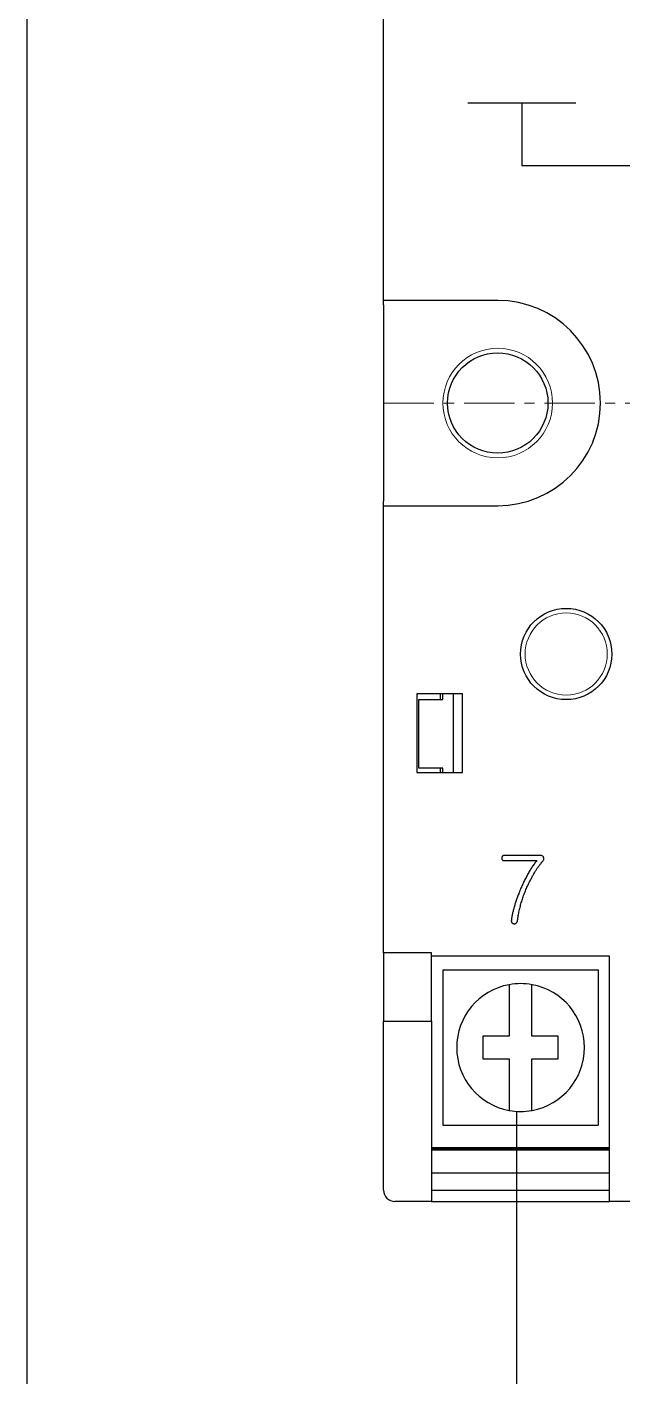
# Model space of a CAD drawing. Header units: millimetres. Extents: x 29 to 409, y 30 to 301.
# Drawn here: x 103.04 to 117.82, y 157.69 to 191.22 of the extents above; entities that cross this region are included whole.
import ezdxf

# ---------------------------------------------------------------- set-up
doc = ezdxf.new("R2010")
doc.units = ezdxf.units.MM
doc.linetypes.add('CENTER', pattern=[2, 1.25, -0.25, 0.25, -0.25])
doc.layers.add('ASHADE', color=7, linetype='Continuous')
for name, color, linetype, lineweight in [('Z_OM_CENTER', 4, 'CENTER', 13), ('Z_OM_OUTLINE', 7, 'Continuous', 30), ('Z_OM_THIN_LINE', 2, 'Continuous', 13)]:
    doc.layers.add(name, color=color, linetype=linetype, lineweight=lineweight)

msp = doc.modelspace()

# ---------------------------------------------------------------- linework, layer by layer
for p, q in [((103.038, 149.516), (103.038, 211.742)), ((115.329, 189.327), (115.329, 187.771)), ((120.807, 187.771), (115.329, 187.771)), ((115.206, 124.466), (115.206, 164.265))]:
    msp.add_line(p, q)
at = {"layer": 'ASHADE'}
msp.add_line((116.671, 189.327), (113.988, 189.327), dxfattribs=at)
at = {"layer": 'Z_OM_CENTER'}
msp.add_line((111.895, 181.872), (141.946, 181.872), dxfattribs=at)
at = {"layer": 'Z_OM_OUTLINE'}
for p, q in [((111.895, 184.424), (111.895, 195.537)), ((112.178, 184.424), (111.895, 184.424)), ((111.895, 184.31), (111.895, 184.424)), ((114.73, 184.424), (112.178, 184.424)), ((111.895, 184.31), (111.895, 179.434)), ((111.895, 179.321), (111.895, 179.434)), ((111.895, 179.321), (112.178, 179.321)), ((111.895, 168.207), (111.895, 179.321)), ((112.178, 179.321), (114.73, 179.321)), ((112.717, 174.643), (112.717, 172.687)), ((113.851, 174.643), (112.717, 174.643)), ((112.774, 172.8), (112.774, 174.501)), ((112.774, 174.501), (113.369, 174.501)), ((113.312, 174.501), (113.312, 174.643)), ((113.369, 174.501), (113.369, 174.643)), ((113.624, 174.643), (113.624, 172.687)), ((113.851, 172.687), (113.851, 174.643)), ((112.717, 172.687), (113.851, 172.687)), ((113.369, 172.8), (112.774, 172.8)), ((113.312, 172.687), (113.312, 172.8)), ((113.369, 172.687), (113.369, 172.8)), ((115.786, 170.626), (114.893, 170.626)), ((114.894, 170.499), (115.7, 170.499)), ((111.895, 168.207), (111.895, 166.506)), ((113.085, 168.207), (111.895, 168.207)), ((113.085, 166.506), (113.085, 168.207)), ((117.508, 168.122), (113.085, 168.122)), ((117.508, 162.594), (117.508, 168.122)), ((113.37, 167.782), (113.37, 163.927)), ((113.37, 167.782), (117.225, 167.782)), ((117.225, 167.782), (117.225, 163.927)), ((115.014, 166.835), (115.014, 166.138)), ((115.581, 166.138), (115.581, 166.835)), ((111.895, 166.506), (113.085, 166.506)), ((111.895, 162.594), (111.895, 166.506)), ((113.085, 166.506), (113.085, 162.594)), ((114.362, 166.138), (114.362, 165.571)), ((115.014, 166.138), (114.362, 166.138)), ((116.233, 166.138), (115.581, 166.138)), ((116.233, 165.571), (116.233, 166.138)), ((114.362, 165.571), (115.014, 165.571)), ((115.014, 165.571), (115.014, 164.874)), ((115.581, 165.571), (116.233, 165.571)), ((115.581, 164.874), (115.581, 165.571)), ((113.37, 163.927), (117.225, 163.927)), ((117.508, 163.36), (113.085, 163.36)), ((117.508, 163.331), (113.085, 163.331)), ((117.508, 163.303), (113.085, 163.303)), ((113.085, 162.736), (117.508, 162.736)), ((111.895, 162.311), (111.895, 162.594)), ((113.085, 162.594), (113.085, 162.027)), ((113.085, 162.311), (117.508, 162.311)), ((117.508, 162.027), (117.508, 162.594)), ((113.085, 162.027), (112.178, 162.027)), ((113.085, 162.027), (117.508, 162.027)), ((118.755, 162.027), (117.508, 162.027))]:
    msp.add_line(p, q, dxfattribs=at)
for centre, radius in [((114.73, 181.872), 1.247), ((116.431, 175.635), 1.134)]:
    msp.add_circle(centre, radius, dxfattribs=at)
for centre, radius, start, end in [((114.73, 181.872), 2.551, 270, 90), ((115.298, 165.854), 1.588, 100.2866, 259.7134), ((115.298, 165.854), 1.588, 79.7134, 100.2866), ((115.298, 165.854), 1.588, 280.2866, 79.7134), ((115.298, 165.854), 1.588, 259.7134, 280.2866), ((112.178, 162.311), 0.284, 180, 270)]:
    msp.add_arc(centre, radius, start, end, dxfattribs=at)
for points, knots in [([(114.893, 170.626), (114.888, 170.626), (114.879, 170.626), (114.866, 170.623), (114.855, 170.618), (114.846, 170.611), (114.839, 170.602), (114.834, 170.591), (114.831, 170.578), (114.831, 170.569), (114.83, 170.564)], [0, 0, 0, 0, 0.146872, 0.274046, 0.392094, 0.501517, 0.610941, 0.726033, 0.856377, 1, 1, 1, 1]), ([(114.83, 170.564), (114.831, 170.559), (114.831, 170.549), (114.834, 170.536), (114.839, 170.524), (114.846, 170.515), (114.855, 170.507), (114.867, 170.503), (114.88, 170.5), (114.889, 170.499), (114.894, 170.499)], [0, 0, 0, 0, 0.146952, 0.274546, 0.393011, 0.502052, 0.613079, 0.728635, 0.856229, 1, 1, 1, 1]), ([(115.7, 170.499), (115.68, 170.474), (115.639, 170.422), (115.582, 170.339), (115.526, 170.251), (115.471, 170.157), (115.419, 170.058), (115.367, 169.953), (115.318, 169.843), (115.286, 169.767), (115.27, 169.728)], [0, 0, 0, 0, 0.109394, 0.223035, 0.340932, 0.463483, 0.590172, 0.721843, 0.858474, 1, 1, 1, 1]), ([(115.512, 169.953), (115.526, 169.981), (115.553, 170.037), (115.596, 170.117), (115.639, 170.191), (115.681, 170.26), (115.723, 170.324), (115.765, 170.383), (115.807, 170.436), (115.836, 170.469), (115.85, 170.485)], [0, 0, 0, 0, 0.1506805, 0.2939173, 0.4298201, 0.5582427, 0.6788683, 0.7930208, 0.8997366, 1, 1, 1, 1]), ([(115.869, 170.579), (115.865, 170.586), (115.857, 170.601), (115.837, 170.616), (115.813, 170.625), (115.795, 170.626), (115.786, 170.626)], [0, 0, 0, 0, 0.245729, 0.47855, 0.723821, 1, 1, 1, 1]), ([(115.85, 170.485), (115.856, 170.492), (115.867, 170.506), (115.877, 170.531), (115.878, 170.556), (115.872, 170.571), (115.869, 170.579)], [0, 0, 0, 0, 0.281152, 0.527085, 0.760284, 1, 1, 1, 1]), ([(115.27, 169.728), (115.257, 169.695), (115.232, 169.629), (115.197, 169.532), (115.165, 169.438), (115.138, 169.348), (115.115, 169.262), (115.096, 169.18), (115.08, 169.101), (115.073, 169.05), (115.069, 169.025)], [0, 0, 0, 0, 0.147505, 0.288198, 0.422849, 0.550695, 0.672276, 0.78728, 0.896735, 1, 1, 1, 1]), ([(115.223, 169.016), (115.229, 169.055), (115.239, 169.134), (115.262, 169.252), (115.291, 169.37), (115.324, 169.487), (115.362, 169.604), (115.407, 169.721), (115.456, 169.838), (115.493, 169.914), (115.512, 169.953)], [0, 0, 0, 0, 0.1213005, 0.2428319, 0.3655671, 0.4892501, 0.6142885, 0.7412412, 0.8694508, 1, 1, 1, 1]), ([(115.069, 169.025), (115.068, 169.018), (115.067, 169.006), (115.068, 168.988), (115.074, 168.972), (115.08, 168.962), (115.083, 168.957)], [0, 0, 0, 0, 0.27248, 0.526313, 0.763133, 1, 1, 1, 1]), ([(115.19, 168.948), (115.194, 168.953), (115.203, 168.962), (115.212, 168.978), (115.219, 168.996), (115.222, 169.009), (115.223, 169.016)], [0, 0, 0, 0, 0.238218, 0.480118, 0.730038, 1, 1, 1, 1]), ([(115.083, 168.957), (115.086, 168.953), (115.092, 168.946), (115.105, 168.938), (115.119, 168.932), (115.129, 168.931), (115.134, 168.93)], [0, 0, 0, 0, 0.255678, 0.500981, 0.745779, 1, 1, 1, 1]), ([(115.134, 168.93), (115.139, 168.93), (115.149, 168.93), (115.164, 168.933), (115.177, 168.939), (115.186, 168.945), (115.19, 168.948)], [0, 0, 0, 0, 0.2533749, 0.4953006, 0.741882, 1, 1, 1, 1]), ([(115.014, 167.416), (115.014, 167.415), (115.014, 167.411), (115.014, 167.359), (115.014, 167.241), (115.014, 167.079), (115.014, 166.935), (115.014, 166.853), (115.014, 166.835)], [0, 0, 0, 0, 0.097073, 0.305417, 0.514403, 0.725608, 0.940944, 1, 1, 1, 1]), ([(115.581, 166.835), (115.581, 166.856), (115.581, 166.946), (115.581, 167.101), (115.581, 167.266), (115.581, 167.377), (115.581, 167.414), (115.581, 167.416), (115.581, 167.416)], [0, 0, 0, 0, 0.069792, 0.302406, 0.524274, 0.739225, 0.950123, 1, 1, 1, 1]), ([(115.014, 164.874), (115.014, 164.823), (115.014, 164.704), (115.014, 164.532), (115.014, 164.396), (115.014, 164.309), (115.014, 164.298), (115.014, 164.292)], [0, 0, 0, 0, 0.168651, 0.396242, 0.614757, 0.799387, 1, 1, 1, 1]), ([(115.581, 164.292), (115.581, 164.292), (115.581, 164.293), (115.581, 164.316), (115.581, 164.403), (115.581, 164.546), (115.581, 164.711), (115.581, 164.824), (115.581, 164.874)], [0, 0, 0, 0, 0.0255, 0.200841, 0.411603, 0.62228, 0.835316, 1, 1, 1, 1])]:
    msp.add_open_spline(points, degree=3, knots=knots, dxfattribs=at)
at = {"layer": 'Z_OM_THIN_LINE'}
for centre, radius in [((114.73, 181.872), 1.361), ((116.431, 175.635), 1.021)]:
    msp.add_circle(centre, radius, dxfattribs=at)

doc.saveas('drawing.dxf')
